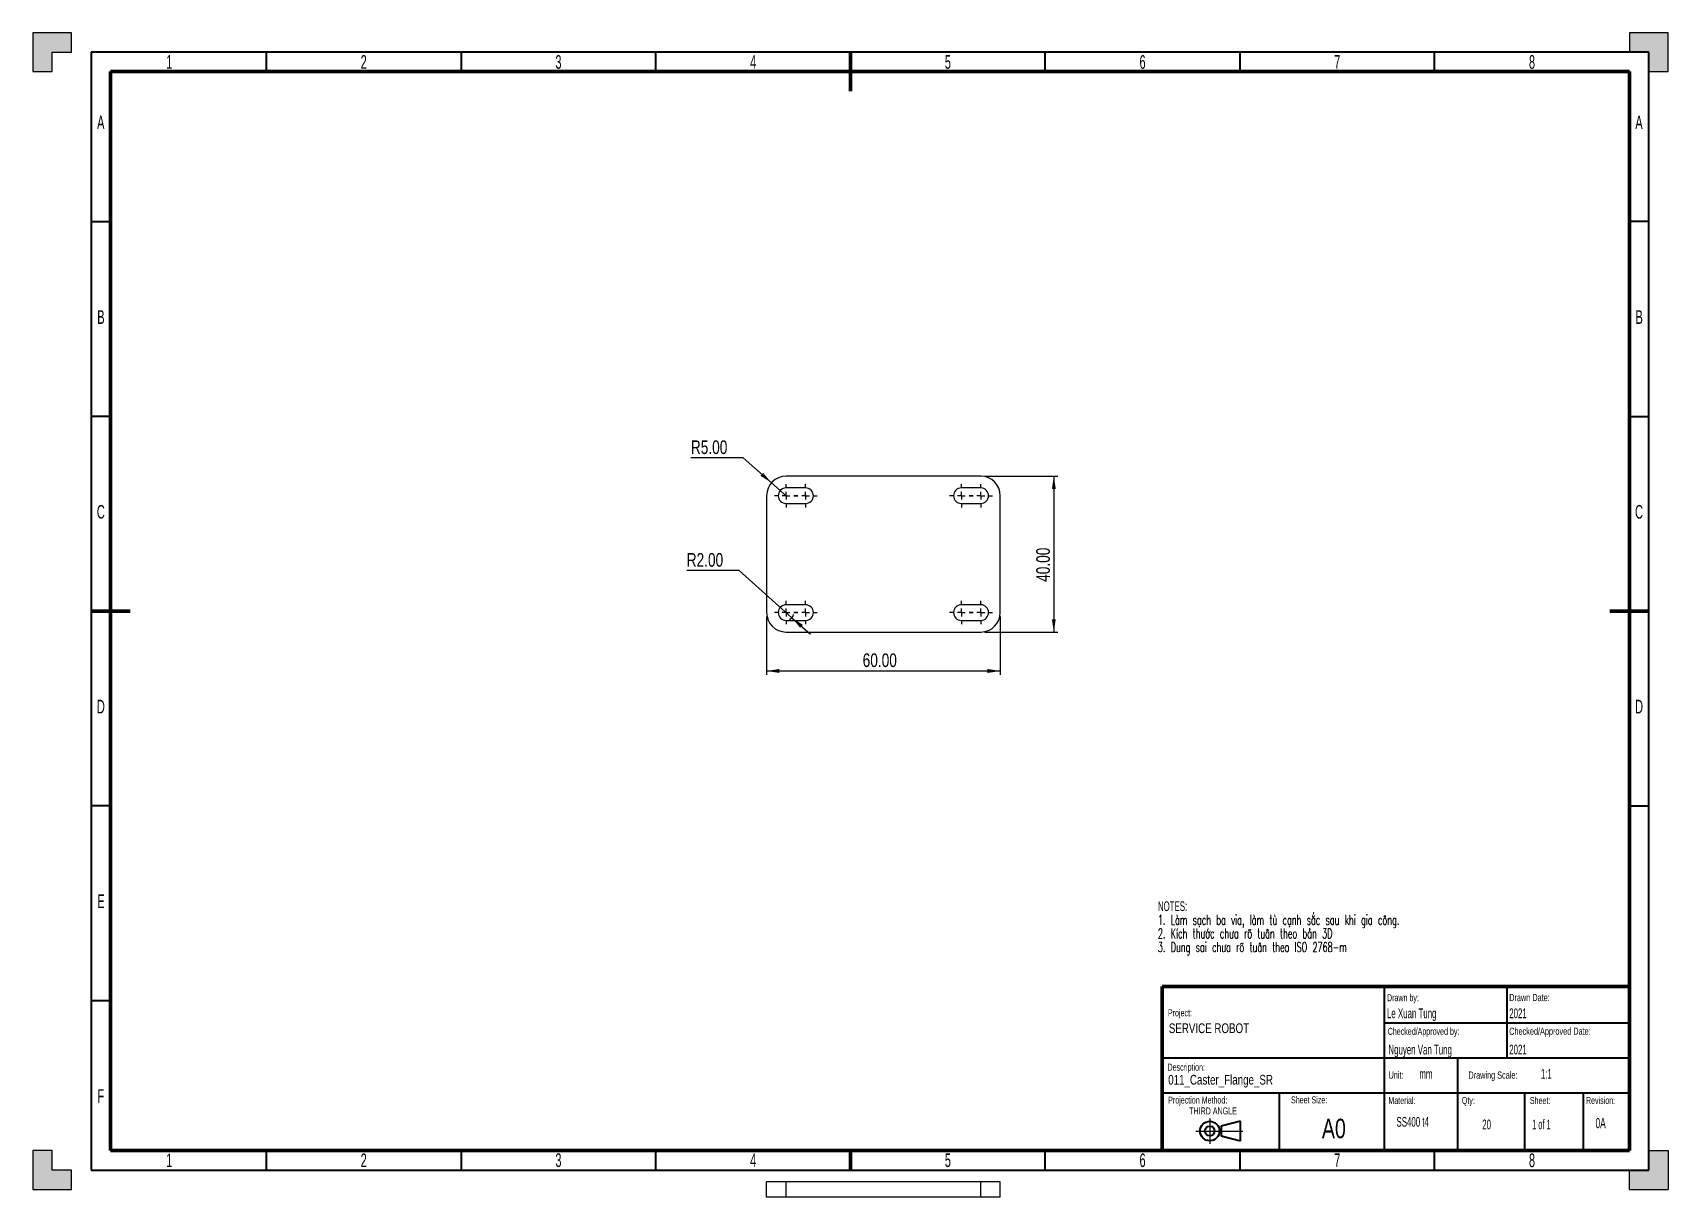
# Model space of a CAD drawing. Header units: millimetres. Extents: x 0 to 420, y -2 to 297.
import ezdxf

# ---------------------------------------------------------------- set-up
doc = ezdxf.new("R2010")
doc.units = ezdxf.units.MM
doc.layers.add('BORDER', color=7, linetype='Continuous')
doc.layers.add('TRIM', color=7, linetype='Continuous')
doc.styles.add('SLDTEXTSTYLE0', font='TXT', dxfattribs={"width": 0.605})
doc.styles.add('SLDTEXTSTYLE1', font='TXT', dxfattribs={"width": 0.605, "bigfont": 'bigfont'})
doc.styles.add('SLDTEXTSTYLE2', font='TXT', dxfattribs={"width": 0.75})
doc.styles.add('SLDTEXTSTYLE3', font='TXT', dxfattribs={"width": 0.57})
doc.dimstyles.new('SLDDIMSTYLE0', dxfattribs={"dimtxt": 3.5, "dimasz": 3.302, "dimexe": 0, "dimexo": 0.0625, "dimgap": 0.875, "dimtad": 0, "dimtih": 1, "dimtoh": 1, "dimrnd": 1e-09, "dimzin": 4, "dimdsep": 46, "dimtxsty": 'SLDTEXTSTYLE2', "dimsah": 1, "dimcen": 0, "dimadec": 0, "dimazin": 1, "dimtfac": 1, "dimtofl": 0, "dimtmove": 0, "dimatfit": 3, "dimfxl": 1, "dimfrac": 2, "dimtolj": 1, "dimtzin": 12, "dimarcsym": 0})
doc.dimstyles.new('SLDDIMSTYLE1', dxfattribs={"dimtxt": 3.5, "dimasz": 3.302, "dimexe": 0, "dimexo": 0.0625, "dimgap": 0.875, "dimtad": 1, "dimrnd": 1e-09, "dimzin": 4, "dimdsep": 46, "dimtxsty": 'SLDTEXTSTYLE2', "dimsah": 1, "dimcen": 0.09, "dimadec": 0, "dimazin": 1, "dimtfac": 1, "dimtofl": 0, "dimtmove": 0, "dimatfit": 3, "dimfxl": 1, "dimfrac": 2, "dimtolj": 1, "dimtzin": 12, "dimarcsym": 0})
doc.dimstyles.new('SLDDIMSTYLE2', dxfattribs={"dimtxt": 3.5, "dimasz": 3.302, "dimexe": 0, "dimexo": 0.0625, "dimgap": 0.875, "dimtad": 0, "dimtih": 1, "dimtoh": 1, "dimrnd": 1e-09, "dimzin": 4, "dimdsep": 46, "dimtxsty": 'SLDTEXTSTYLE2', "dimsah": 1, "dimcen": 0, "dimadec": 0, "dimazin": 1, "dimtfac": 1, "dimtofl": 0, "dimtmove": 1, "dimatfit": 3, "dimfxl": 1, "dimfrac": 2, "dimtolj": 1, "dimtzin": 12, "dimarcsym": 0})

# ---------------------------------------------------------------- blocks, each defined once
blk = doc.blocks.new('SW_NOTE_0')
at = {"layer": 'BORDER', "color": 0, "char_height": 2.5, "attachment_point": 1}
for s, insert, style in [('NOTES:', (0, 3.22), 'SLDTEXTSTYLE0'), ('1. Làm sạch ba via, làm tù cạnh sắc sau khi gia công.', (0, -0.29), 'SLDTEXTSTYLE1'), ('2. Kích thước chưa rõ tuân theo bản 3D', (0, -3.79), 'SLDTEXTSTYLE1'), ('3. Dung sai chưa rõ tuân theo ISO 2768-m', (0, -7.29), 'SLDTEXTSTYLE1')]:
    blk.add_mtext(s, dxfattribs=dict(at, insert=insert, style=style))
blk = doc.blocks.new('SW_NOTE_1')
at = {"layer": 'BORDER', "color": 0, "char_height": 1.8, "attachment_point": 1, "style": 'SLDTEXTSTYLE0'}
for s, insert in [('Projection Method:', (0, 2.32)), ('THIRD ANGLE', (5.4, -0.48))]:
    blk.add_mtext(s, dxfattribs=dict(at, insert=insert))
blk = doc.blocks.new('_D')
at = {"layer": 'BORDER'}
for p, q in [((182.48, 187.82), (169.01, 187.82)), ((189.71, 181.44), (182.48, 187.82)), ((193.46, 178.13), (189.71, 181.44))]:
    blk.add_line(p, q, dxfattribs=at)
blk.add_solid([(189.71, 181.44), (187.57, 184), (186.9, 183.24)], dxfattribs=at)
at = {"layer": 'BORDER', "insert": (169.01, 192.33), "char_height": 3.5, "attachment_point": 1, "style": 'SLDTEXTSTYLE2'}
blk.add_mtext('R5.00', dxfattribs=at)
blk = doc.blocks.new('_D_1')
at = {"layer": 'BORDER'}
for p, q in [((244.46, 183.13), (263.21, 183.13)), ((262.21, 183.13), (262.21, 143.13)), ((244.46, 143.13), (263.21, 143.13))]:
    blk.add_line(p, q, dxfattribs=at)
for points in [[(262.21, 183.13), (261.7, 179.83), (262.72, 179.83)], [(262.21, 143.13), (262.72, 146.43), (261.7, 146.43)]]:
    blk.add_solid(points, dxfattribs=at)
at = {"layer": 'BORDER', "insert": (257.7, 156.01), "char_height": 3.5, "attachment_point": 1, "rotation": 90, "style": 'SLDTEXTSTYLE2'}
blk.add_mtext('40.00', dxfattribs=at)
blk = doc.blocks.new('_D_2')
at = {"layer": 'BORDER'}
for p, q in [((188.46, 147.13), (188.46, 132.13)), ((248.46, 147.13), (248.46, 132.13)), ((188.46, 133.13), (248.46, 133.13))]:
    blk.add_line(p, q, dxfattribs=at)
for points in [[(188.46, 133.13), (191.76, 132.62), (191.76, 133.64)], [(248.46, 133.13), (245.16, 133.64), (245.16, 132.62)]]:
    blk.add_solid(points, dxfattribs=at)
at = {"layer": 'BORDER', "insert": (213.13, 137.64), "char_height": 3.5, "attachment_point": 1, "style": 'SLDTEXTSTYLE2'}
blk.add_mtext('60.00', dxfattribs=at)
blk = doc.blocks.new('_D_3')
at = {"layer": 'BORDER'}
for p, q in [((181.41, 158.89), (167.94, 158.89)), ((194.95, 146.8), (181.41, 158.89)), ((194.95, 146.8), (199.69, 142.57))]:
    blk.add_line(p, q, dxfattribs=at)
blk.add_arc((193.46, 148.13), 2, 296.5651, 344.8103, dxfattribs=at)
blk.add_solid([(194.95, 146.8), (197.08, 144.22), (197.76, 144.98)], dxfattribs=at)
at = {"layer": 'BORDER', "insert": (167.94, 163.4), "char_height": 3.5, "attachment_point": 1, "style": 'SLDTEXTSTYLE2'}
blk.add_mtext('R2.00', dxfattribs=at)
blk = doc.blocks.new('SW_CENTERMARKSYMBOL_0')
at = {"layer": 'BORDER', "color": 0}
for p, q in [((-2, 0), (-3, 0)), ((0, 0), (-1, 0)), ((0, 2), (0, 3)), ((0, 0), (0, 1)), ((0, 0), (0, -1)), ((0, 0), (1, 0)), ((2, 0), (3, 0)), ((0, -2), (0, -3))]:
    blk.add_line(p, q, dxfattribs=at)
blk = doc.blocks.new('SW_CENTERMARKSYMBOL_1')
at = {"layer": 'BORDER', "color": 0}
for p, q in [((-2, 0), (-3, 0)), ((0, 0), (-1, 0)), ((0, 2), (0, 3)), ((0, 0), (0, 1)), ((0, 0), (0, -1)), ((0, 0), (1, 0)), ((2, 0), (3, 0)), ((0, -2), (0, -3))]:
    blk.add_line(p, q, dxfattribs=at)
blk = doc.blocks.new('SW_CENTERMARKSYMBOL_2')
at = {"layer": 'BORDER', "color": 0}
for p, q in [((-2, 0), (-3, 0)), ((0, 0), (-1, 0)), ((0, 2), (0, 3)), ((0, 0), (0, 1)), ((0, 0), (0, -1)), ((0, 0), (1, 0)), ((2, 0), (3, 0)), ((0, -2), (0, -3))]:
    blk.add_line(p, q, dxfattribs=at)
blk = doc.blocks.new('SW_CENTERMARKSYMBOL_3')
at = {"layer": 'BORDER', "color": 0}
for p, q in [((-2, 0), (-3, 0)), ((0, 0), (-1, 0)), ((0, 2), (0, 3)), ((0, 0), (0, 1)), ((0, 0), (0, -1)), ((0, 0), (1, 0)), ((2, 0), (3, 0)), ((0, -2), (0, -3))]:
    blk.add_line(p, q, dxfattribs=at)
blk = doc.blocks.new('SW_CENTERMARKSYMBOL_4')
at = {"layer": 'BORDER', "color": 0}
for p, q in [((-2, 0), (-3, 0)), ((0, 0), (-1, 0)), ((0, 2), (0, 3)), ((0, 0), (0, 1)), ((0, 0), (0, -1)), ((0, 0), (1, 0)), ((2, 0), (3, 0)), ((0, -2), (0, -3))]:
    blk.add_line(p, q, dxfattribs=at)
blk = doc.blocks.new('SW_CENTERMARKSYMBOL_5')
at = {"layer": 'BORDER', "color": 0}
for p, q in [((-2, 0), (-3, 0)), ((0, 0), (-1, 0)), ((0, 2), (0, 3)), ((0, 0), (0, 1)), ((0, 0), (0, -1)), ((0, 0), (1, 0)), ((2, 0), (3, 0)), ((0, -2), (0, -3))]:
    blk.add_line(p, q, dxfattribs=at)
blk = doc.blocks.new('SW_CENTERMARKSYMBOL_6')
at = {"layer": 'BORDER', "color": 0}
for p, q in [((-2, 0), (-3, 0)), ((0, 0), (-1, 0)), ((0, 2), (0, 3)), ((0, 0), (0, 1)), ((0, 0), (0, -1)), ((0, 0), (1, 0)), ((2, 0), (3, 0)), ((0, -2), (0, -3))]:
    blk.add_line(p, q, dxfattribs=at)
blk = doc.blocks.new('SW_CENTERMARKSYMBOL_7')
at = {"layer": 'BORDER', "color": 0}
for p, q in [((-2, 0), (-3, 0)), ((0, 0), (-1, 0)), ((0, 2), (0, 3)), ((0, 0), (0, 1)), ((0, 0), (0, -1)), ((0, 0), (1, 0)), ((2, 0), (3, 0)), ((0, -2), (0, -3))]:
    blk.add_line(p, q, dxfattribs=at)

msp = doc.modelspace()

# ---------------------------------------------------------------- hatches: boundary and pattern name
at = {"layer": 'TRIM'}
for points in [[(10, 292), (10, 297), (0, 297), (0, 287), (5, 287), (5, 292)], [(415, 292), (415, 287), (420, 287), (420, 297), (410, 297), (410, 292)], [(5, 10), (0, 10), (0, 0), (10, 0), (10, 5), (5, 5)], [(420, 10), (415, 10), (415, 5), (410, 5), (410, 0), (420, 0)]]:
    msp.add_hatch(color=256, dxfattribs=at).paths.add_polyline_path(points, flags=0)

# ---------------------------------------------------------------- linework, layer by layer
at = {"color": 7, "linetype": 'Continuous', "lineweight": 25}
for p, q in [((243.463, 183.13), (193.463, 183.13)), ((188.463, 178.13), (188.463, 148.13)), ((198.463, 180.13), (193.463, 180.13)), ((243.463, 180.13), (238.463, 180.13)), ((248.463, 148.13), (248.463, 178.13)), ((193.463, 176.13), (198.463, 176.13)), ((238.463, 176.13), (243.463, 176.13)), ((198.463, 150.13), (193.463, 150.13)), ((243.463, 150.13), (238.463, 150.13)), ((193.463, 146.13), (198.463, 146.13)), ((193.463, 143.13), (243.463, 143.13)), ((238.463, 146.13), (243.463, 146.13)), ((188.463, -2), (188.463, 2)), ((193.463, 2), (188.463, 2)), ((193.463, -2), (193.463, 2)), ((243.463, 2), (193.463, 2)), ((243.463, -2), (243.463, 2)), ((248.463, 2), (243.463, 2)), ((248.463, -2), (248.463, 2)), ((193.463, -2), (188.463, -2)), ((243.463, -2), (193.463, -2)), ((248.463, -2), (243.463, -2))]:
    msp.add_line(p, q, dxfattribs=at)
for centre, radius, start, end in [((193.463, 178.13), 5, 90, 180), ((243.463, 178.13), 5, 0, 90), ((193.463, 178.13), 2, 90, 270), ((198.463, 178.13), 2, 270, 90), ((238.463, 178.13), 2, 90, 270), ((243.463, 178.13), 2, 270, 90), ((193.463, 148.13), 5, 180, 270), ((193.463, 148.13), 2, 90, 270), ((198.463, 148.13), 2, 270, 90), ((238.463, 148.13), 2, 90, 270), ((243.463, 148.13), 2, 270, 90), ((243.463, 148.13), 5, 270, 0)]:
    msp.add_arc(centre, radius, start, end, dxfattribs=at)
at = {"layer": 'BORDER', "linetype": 'Continuous', "lineweight": 35}
for p, q in [((415, 292), (15, 292)), ((15, 292), (15, 5)), ((60, 287), (60, 292)), ((110, 292), (110, 287)), ((160, 287), (160, 292)), ((260, 287), (260, 292)), ((310, 292), (310, 287)), ((360, 287), (360, 292)), ((415, 5), (415, 292)), ((15, 248.5), (20, 248.5)), ((415, 248.5), (410, 248.5)), ((20, 198.5), (15, 198.5)), ((410, 198.5), (415, 198.5)), ((20, 98.5), (15, 98.5)), ((410, 98.5), (415, 98.5)), ((15, 48.5), (20, 48.5)), ((365.986, 10.144), (365.986, 33.714)), ((410.004, 24.714), (347.058, 24.714)), ((383.204, 10.144), (383.204, 24.714)), ((398.204, 10.144), (398.204, 24.714)), ((310.16, 17.509), (305.16, 16.259)), ((310.16, 12.509), (310.16, 17.509)), ((305.16, 16.259), (305.16, 13.759)), ((305.16, 13.759), (310.16, 12.509)), ((60, 5), (60, 10)), ((110, 10), (110, 5)), ((160, 5), (160, 10)), ((260, 5), (260, 10)), ((310, 10), (310, 5)), ((360, 5), (360, 10)), ((15, 5), (415, 5))]:
    msp.add_line(p, q, dxfattribs=at)
at = {"layer": 'BORDER', "linetype": 'Continuous', "lineweight": 70}
for p, q in [((210, 292), (210, 282)), ((410, 287), (20, 287)), ((20, 287), (20, 10)), ((410, 10), (410, 287)), ((15, 148.5), (25, 148.5)), ((415, 148.5), (405, 148.5)), ((290.041, 52.144), (290.041, 10.144)), ((20, 10), (410, 10))]:
    msp.add_line(p, q, dxfattribs=at)
at = {"layer": 'BORDER', "lineweight": 70}
for p, q in [((290.041, 52.144), (410.041, 52.144)), ((210, 5), (210, 10))]:
    msp.add_line(p, q, dxfattribs=at)
at = {"layer": 'BORDER', "lineweight": 35}
for p, q in [((347.058, 52.144), (347.058, 10.144)), ((378.574, 52.144), (378.574, 33.714)), ((410.004, 42.714), (347.058, 42.714)), ((347.058, 33.714), (290.041, 33.714)), ((410.09, 33.714), (347.058, 33.714)), ((320.041, 24.714), (290.004, 24.714)), ((347.058, 24.714), (320.041, 24.714)), ((320.041, 24.714), (320.041, 10.144))]:
    msp.add_line(p, q, dxfattribs=at)
at = {"layer": 'BORDER'}
for p, q in [((302.26, 18.186), (302.26, 11.733)), ((298.719, 15.009), (310.733, 15.009))]:
    msp.add_line(p, q, dxfattribs=at)
at = {"layer": 'BORDER', "linetype": 'Continuous', "lineweight": 35}
for radius in [2.5, 1.25]:
    msp.add_circle((302.26, 15.009), radius, dxfattribs=at)
at = {"layer": 'TRIM'}
for p, q in [((0, 297), (0, 287)), ((10, 297), (0, 297)), ((10, 292), (10, 297)), ((420, 297), (410, 297)), ((410, 297), (410, 292)), ((420, 287), (420, 297)), ((5, 287), (5, 292)), ((5, 292), (10, 292)), ((410, 292), (415, 292)), ((415, 292), (415, 287)), ((0, 287), (5, 287)), ((415, 287), (420, 287)), ((5, 10), (0, 10)), ((0, 10), (0, 0)), ((5, 5), (5, 10)), ((415, 5), (415, 10)), ((415, 10), (420, 10)), ((420, 10), (420, 0)), ((10, 5), (5, 5)), ((10, 0), (10, 5)), ((410, 0), (410, 5)), ((410, 5), (415, 5)), ((0, 0), (10, 0)), ((410, 0), (420, 0))]:
    msp.add_line(p, q, dxfattribs=at)

# ---------------------------------------------------------------- block references
at = {"layer": 'BORDER'}
for name, p in [('SW_CENTERMARKSYMBOL_0', (193.463, 178.13)), ('SW_CENTERMARKSYMBOL_1', (198.463, 178.13)), ('SW_CENTERMARKSYMBOL_4', (238.463, 178.13)), ('SW_CENTERMARKSYMBOL_5', (243.463, 178.13)), ('SW_CENTERMARKSYMBOL_2', (193.463, 148.13)), ('SW_CENTERMARKSYMBOL_3', (198.463, 148.13)), ('SW_CENTERMARKSYMBOL_6', (238.463, 148.13)), ('SW_CENTERMARKSYMBOL_7', (243.463, 148.13)), ('SW_NOTE_0', (288.937, 70.768)), ('SW_NOTE_1', (291.576, 21.552))]:
    msp.add_blockref(name, p, dxfattribs=at)

# ---------------------------------------------------------------- texts
at = {"layer": 'BORDER', "color": 7, "char_height": 3.5, "attachment_point": 2, "style": 'SLDTEXTSTYLE0'}
for s, insert in [('1', (35.063, 291.239)), ('2', (85, 291.239)), ('3', (135.002, 291.239)), ('4', (184.994, 291.239)), ('5', (235, 291.239)), ('6', (285.001, 291.239)), ('7', (335.004, 291.239)), ('8', (385.001, 291.239)), ('A', (17.481, 275.739)), ('A', (412.481, 275.739)), ('B', (17.52, 225.739)), ('B', (412.52, 225.739)), ('C', (17.487, 175.739)), ('C', (412.487, 175.739)), ('D', (17.499, 125.739)), ('D', (412.499, 125.739)), ('E', (17.522, 75.739)), ('F', (17.492, 25.739)), ('1', (35.063, 9.239)), ('2', (85, 9.239)), ('3', (135.002, 9.275)), ('4', (184.994, 9.247)), ('5', (235, 9.269)), ('6', (285.001, 9.258)), ('7', (335.004, 9.246)), ('8', (385.001, 9.246))]:
    msp.add_mtext(s, dxfattribs=dict(at, insert=insert))
at = {"layer": 'BORDER'}
for s, insert, char_height, attachment_point, style in [('Project:', (291.511, 46.253), 1.8, 1, 'SLDTEXTSTYLE0'), ('Drawn by:', (347.759, 50.148), 1.8, 1, 'SLDTEXTSTYLE0'), ('Le Xuan Tung', (347.759, 46.487), 2.5, 1, 'SLDTEXTSTYLE0'), ('2021', (379.154, 46.487), 2.5, 1, 'SLDTEXTSTYLE0'), ('Drawn Date:', (379.154, 50.211), 1.85208, 1, 'SLDTEXTSTYLE0'), ('SERVICE ROBOT', (291.738, 42.653), 2.5, 1, 'SLDTEXTSTYLE2'), ('Checked/Approved by:', (347.947, 41.504), 1.8, 1, 'SLDTEXTSTYLE0'), ('Checked/Approved Date:', (379.154, 41.566), 1.85208, 1, 'SLDTEXTSTYLE0'), ('Nguyen Van Tung', (348.135, 37.174), 2.5, 1, 'SLDTEXTSTYLE0'), ('2021', (379.154, 37.174), 2.5, 1, 'SLDTEXTSTYLE0'), ('Description:', (291.409, 32.31), 1.8, 1, 'SLDTEXTSTYLE0'), ('011_Caster_Flange_SR', (291.587, 29.429), 2.5, 1, 'SLDTEXTSTYLE2'), ('Unit:', (348.151, 30.299), 1.8521, 1, 'SLDTEXTSTYLE0'), ('mm', (356.072, 30.93), 2.5, 1, 'SLDTEXTSTYLE0'), ('Drawing Scale:', (368.677, 30.299), 1.85208, 1, 'SLDTEXTSTYLE0'), ('1:1', (387.281, 30.93), 2.5, 1, 'SLDTEXTSTYLE0'), ('Sheet Size:', (327.769, 23.913), 1.8, 2, 'SLDTEXTSTYLE0'), ('Material:', (348.117, 23.771), 1.8, 1, 'SLDTEXTSTYLE0'), ('Qty:', (366.989, 23.771), 1.8, 1, 'SLDTEXTSTYLE0'), ('Sheet:', (384.452, 23.771), 1.8, 1, 'SLDTEXTSTYLE0'), ('Revision:', (398.86, 23.771), 1.8, 1, 'SLDTEXTSTYLE0'), ('A0', (334.124, 18.166), 5, 2, 'SLDTEXTSTYLE2'), ('SS400 t4', (350.21, 18.623), 2.5, 1, 'SLDTEXTSTYLE0'), ('20', (372.231, 17.959), 2.5, 1, 'SLDTEXTSTYLE0'), ('1 of 1', (385.042, 17.959), 2.5, 1, 'SLDTEXTSTYLE3'), ('0A', (401.316, 18.375), 2.6458, 1, 'SLDTEXTSTYLE0')]:
    msp.add_mtext(s, dxfattribs=dict(at, insert=insert, char_height=char_height, attachment_point=attachment_point, style=style))

# ---------------------------------------------------------------- dimensions: what is measured, and where the dimension line sits
for center, mpoint, dimstyle, picture, middle in [((193.463, 178.13), (189.713, 181.438), 'SLDDIMSTYLE0', '_D', (174.948, 190.6)), ((193.463, 148.13), (194.955, 146.798), 'SLDDIMSTYLE2', '_D_3', (173.884, 161.664))]:
    dim = msp.add_radius_dim(center=center, mpoint=mpoint, dimstyle=dimstyle, dxfattribs=at)
    dim.commit()
    dim.dimension.update_dxf_attribs({"geometry": picture, "text_midpoint": middle, "dimtype": 164})
dim = msp.add_linear_dim(base=(262.209, 143.13), p1=(243.463, 183.13), p2=(243.463, 143.13), angle=90, dimstyle='SLDDIMSTYLE1', dxfattribs=at)
dim.commit()
dim.dimension.update_dxf_attribs({"geometry": '_D_1', "text_midpoint": (262.209, 161.828), "dimtype": 160})
dim = msp.add_linear_dim(base=(248.463, 133.13), p1=(188.463, 148.13), p2=(248.463, 148.13), dimstyle='SLDDIMSTYLE1', dxfattribs=at)
dim.commit()
dim.dimension.update_dxf_attribs({"geometry": '_D_2', "text_midpoint": (218.949, 133.13), "dimtype": 160})

doc.saveas('drawing.dxf')
